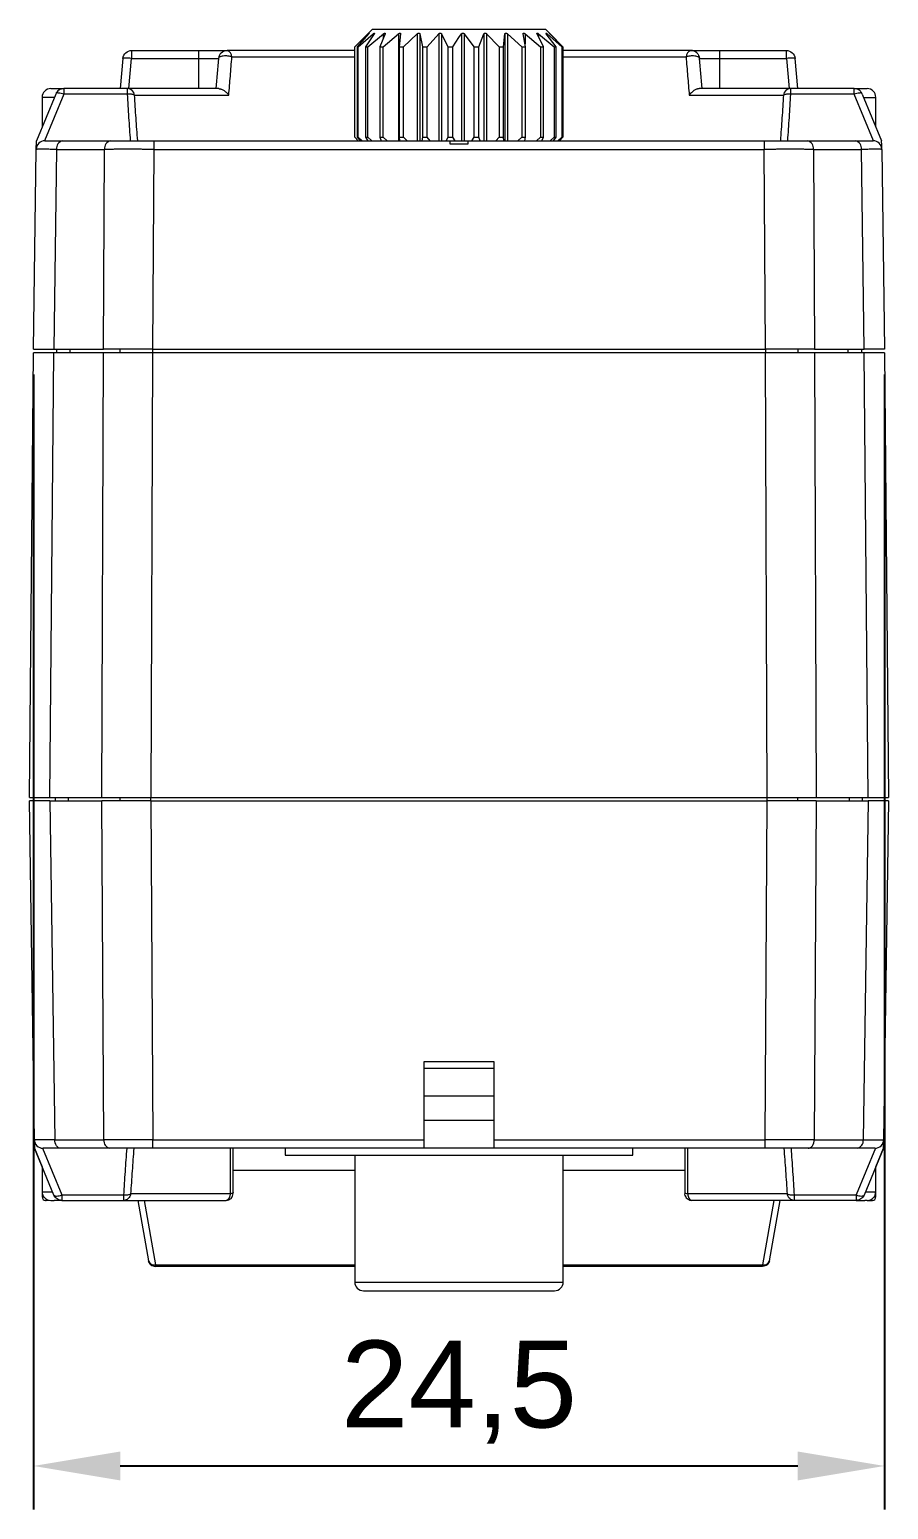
# Model space of a CAD drawing. Header units: millimetres. Extents: x 28 to 240, y 73 to 178.
# Drawn here: x 170.7 to 195.42, y 135.15 to 177.74 of the extents above; entities that cross this region are included whole.
import ezdxf

# ---------------------------------------------------------------- set-up
doc = ezdxf.new("R2010")
doc.units = ezdxf.units.MM
doc.layers.add('ly1', color=140, linetype='Continuous')
doc.styles.get("Standard").update_dxf_attribs({"font": 'arial.ttf'})
doc.dimstyles.new('ISO-25', dxfattribs={"dimtxt": 2.5, "dimasz": 2.5, "dimexe": 1.25, "dimexo": 0.625, "dimtad": 1, "dimtxsty": 'Standard', "dimcen": 2.5, "dimadec": 0, "dimazin": 0, "dimtfac": 1, "dimtmove": 0, "dimatfit": 3, "dimfxl": 1, "dimarcsym": 0})

# ---------------------------------------------------------------- blocks, each defined once
blk = doc.blocks.new('*D6')
at = {"layer": 'Defpoints', "color": 0, "transparency": 16777216}
for p in [(170.808, 168.442), (195.308, 168.442), (195.308, 136.398)]:
    blk.add_point(p, dxfattribs=at)
at = {"layer": 'ly1', "color": 0, "lineweight": -2, "transparency": 16777216}
for p, q in [((170.808, 167.817), (170.808, 135.148)), ((195.308, 167.817), (195.308, 135.148)), ((173.308, 136.398), (192.808, 136.398))]:
    blk.add_line(p, q, dxfattribs=at)
at = {"layer": 'ly1', "color": 0, "transparency": 16777216}
for points in [[(173.308, 136.815), (173.308, 135.981), (170.808, 136.398)], [(192.808, 136.815), (192.808, 135.981), (195.308, 136.398)]]:
    blk.add_solid(points, dxfattribs=at)
at = {"layer": 'ly1', "color": 0, "transparency": 16777216, "insert": (183.058, 138.525), "char_height": 2.5, "attachment_point": 5}
blk.add_mtext('24,5', dxfattribs=at)

msp = doc.modelspace()

# ---------------------------------------------------------------- linework, layer by layer
at = {"color": 7, "linetype": 'Continuous', "lineweight": 15}
for p, q in [((180.558, 177.742), (180.058, 177.242)), ((180.058, 177.242), (180.448, 177.621)), ((180.456, 177.621), (180.122, 177.242)), ((180.155, 177.242), (180.588, 177.621)), ((180.616, 177.621), (180.367, 177.242)), ((180.434, 177.242), (180.883, 177.621)), ((185.558, 177.742), (180.558, 177.742)), ((180.588, 177.578), (180.588, 177.621)), ((180.929, 177.621), (180.782, 177.242)), ((180.877, 177.242), (181.315, 177.621)), ((180.883, 177.503), (180.883, 177.621)), ((181.315, 177.621), (181.315, 174.542)), ((181.377, 177.621), (181.339, 177.242)), ((181.458, 177.242), (181.857, 177.621)), ((181.857, 177.621), (181.857, 174.542)), ((181.929, 177.621), (182.004, 177.242)), ((181.929, 177.621), (181.929, 174.542)), ((182.14, 177.242), (182.474, 177.621)), ((182.474, 177.621), (182.474, 174.542)), ((182.553, 177.621), (182.736, 177.242)), ((182.553, 177.621), (182.553, 174.542)), ((183.058, 177.517), (183.128, 177.621)), ((183.128, 177.621), (183.128, 174.542)), ((183.208, 177.621), (183.488, 177.242)), ((183.208, 177.621), (183.208, 174.542)), ((183.629, 177.242), (183.777, 177.621)), ((183.777, 177.621), (183.777, 174.542)), ((183.854, 177.621), (184.213, 177.242)), ((183.854, 177.621), (183.854, 174.542)), ((184.344, 177.242), (184.381, 177.621)), ((184.381, 177.621), (184.381, 174.542)), ((184.45, 177.621), (184.865, 177.242)), ((184.45, 177.621), (184.45, 174.542)), ((184.977, 177.242), (184.902, 177.621)), ((184.959, 177.621), (185.404, 177.242)), ((184.959, 177.621), (184.959, 177.335)), ((185.491, 177.242), (185.308, 177.621)), ((185.348, 177.621), (185.795, 177.242)), ((185.348, 177.621), (185.348, 177.537)), ((185.7, 177.6), (185.558, 177.742)), ((185.851, 177.242), (185.571, 177.621)), ((185.593, 177.621), (186.015, 177.242)), ((185.593, 177.621), (185.593, 177.591)), ((186.036, 177.242), (185.677, 177.621)), ((185.679, 177.621), (186.048, 177.242)), ((180.058, 174.642), (180.058, 177.242)), ((180.122, 177.242), (180.155, 177.242)), ((180.122, 177.242), (180.122, 174.642)), ((180.155, 174.642), (180.155, 177.242)), ((180.367, 177.242), (180.434, 177.242)), ((180.367, 177.242), (180.367, 174.642)), ((180.434, 174.642), (180.434, 177.242)), ((180.782, 177.242), (180.877, 177.242)), ((180.782, 177.242), (180.782, 174.642)), ((180.877, 174.642), (180.877, 177.242)), ((181.339, 177.242), (181.458, 177.242)), ((181.339, 177.242), (181.339, 174.642)), ((181.458, 174.642), (181.458, 177.242)), ((182.004, 177.242), (182.14, 177.242)), ((182.004, 177.242), (182.004, 174.642)), ((182.14, 174.642), (182.14, 177.242)), ((182.736, 177.242), (182.879, 177.242)), ((182.736, 177.242), (182.736, 174.642)), ((182.879, 177.242), (183.058, 177.517)), ((182.879, 174.642), (182.879, 177.242)), ((183.488, 177.242), (183.629, 177.242)), ((183.488, 177.242), (183.488, 174.642)), ((183.629, 174.642), (183.629, 177.242)), ((184.213, 177.242), (184.344, 177.242)), ((184.213, 177.242), (184.213, 174.642)), ((184.344, 174.642), (184.344, 177.242)), ((184.865, 177.242), (184.977, 177.242)), ((184.865, 177.242), (184.865, 174.642)), ((184.977, 174.642), (184.977, 177.242)), ((185.404, 177.242), (185.491, 177.242)), ((185.404, 177.242), (185.404, 174.642)), ((185.491, 174.642), (185.491, 177.242)), ((185.795, 177.242), (185.851, 177.242)), ((185.795, 177.242), (185.795, 174.642)), ((185.851, 174.642), (185.851, 177.242)), ((186.015, 177.242), (186.036, 177.242)), ((186.015, 177.242), (186.015, 174.642)), ((186.036, 174.642), (186.036, 177.242)), ((186.048, 177.242), (186.048, 174.642)), ((173.385, 176.914), (173.308, 176.042)), ((173.557, 176.042), (173.634, 176.914)), ((173.634, 177.142), (175.558, 177.142)), ((173.634, 176.914), (175.558, 176.914)), ((175.558, 177.142), (175.558, 176.914)), ((175.558, 176.914), (175.558, 176.042)), ((175.558, 176.914), (176.135, 176.914)), ((176.521, 176.956), (180.058, 176.956)), ((186.048, 176.956), (189.595, 176.956)), ((189.902, 177.076), (189.91, 177.069)), ((189.982, 176.914), (190.558, 176.914)), ((190.558, 177.142), (190.558, 176.914)), ((190.558, 177.142), (192.483, 177.142)), ((190.558, 176.914), (190.558, 176.042)), ((190.558, 176.914), (192.483, 176.914)), ((192.483, 176.914), (192.559, 176.042)), ((192.808, 176.042), (192.732, 176.914)), ((171.68, 176.042), (171.68, 175.885)), ((173.515, 176.042), (171.68, 176.042)), ((173.515, 175.885), (173.515, 176.042)), ((192.601, 176.042), (192.601, 175.885)), ((194.436, 176.042), (192.601, 176.042)), ((194.436, 175.885), (194.436, 176.042)), ((171.449, 175.887), (170.892, 174.542)), ((171.058, 175.792), (171.058, 174.943)), ((171.41, 175.792), (171.058, 175.792)), ((171.68, 175.885), (171.124, 174.541)), ((173.515, 175.885), (171.68, 175.885)), ((173.717, 175.856), (176.431, 175.856)), ((189.686, 175.856), (192.399, 175.856)), ((194.436, 175.885), (192.601, 175.885)), ((194.993, 174.541), (194.436, 175.885)), ((194.667, 175.887), (195.225, 174.542)), ((194.707, 175.792), (195.058, 175.792)), ((195.058, 174.943), (195.058, 175.792)), ((180.058, 174.642), (180.158, 174.542)), ((180.16, 174.542), (180.058, 174.642)), ((180.122, 174.642), (180.155, 174.642)), ((180.122, 174.642), (180.21, 174.542)), ((180.268, 174.542), (180.155, 174.642)), ((180.367, 174.642), (180.434, 174.642)), ((180.367, 174.642), (180.432, 174.542)), ((180.552, 174.542), (180.434, 174.642)), ((180.782, 174.642), (180.877, 174.642)), ((180.782, 174.642), (180.82, 174.542)), ((180.992, 174.542), (180.877, 174.642)), ((181.339, 174.642), (181.458, 174.642)), ((181.339, 174.642), (181.349, 174.542)), ((181.563, 174.542), (181.458, 174.642)), ((182.004, 174.642), (181.985, 174.542)), ((182.004, 174.642), (182.14, 174.642)), ((182.227, 174.542), (182.14, 174.642)), ((182.736, 174.642), (182.688, 174.542)), ((182.736, 174.642), (182.879, 174.642)), ((182.944, 174.542), (182.879, 174.642)), ((183.488, 174.642), (183.415, 174.542)), ((183.488, 174.642), (183.629, 174.642)), ((183.668, 174.542), (183.629, 174.642)), ((184.213, 174.642), (184.119, 174.542)), ((184.213, 174.642), (184.344, 174.642)), ((184.353, 174.542), (184.344, 174.642)), ((184.865, 174.642), (184.756, 174.542)), ((184.865, 174.642), (184.977, 174.642)), ((184.958, 174.542), (184.977, 174.642)), ((185.404, 174.642), (185.287, 174.542)), ((185.404, 174.642), (185.491, 174.642)), ((185.443, 174.542), (185.491, 174.642)), ((185.795, 174.642), (185.678, 174.542)), ((185.778, 174.542), (185.851, 174.642)), ((185.795, 174.642), (185.851, 174.642)), ((186.015, 174.642), (185.904, 174.542)), ((185.942, 174.542), (186.036, 174.642)), ((186.048, 174.642), (185.952, 174.542)), ((186.015, 174.642), (186.036, 174.642)), ((170.808, 168.542), (170.889, 174.295)), ((171.474, 174.295), (171.394, 168.542)), ((171.474, 174.295), (172.856, 174.295)), ((171.651, 174.542), (173.033, 174.542)), ((172.823, 168.542), (172.856, 174.295)), ((174.27, 174.295), (174.237, 168.542)), ((174.27, 174.542), (174.27, 174.295)), ((174.27, 174.542), (182.808, 174.542)), ((174.27, 174.295), (191.847, 174.295)), ((182.808, 174.442), (182.808, 174.542)), ((182.808, 174.542), (183.308, 174.542)), ((183.308, 174.442), (182.808, 174.442)), ((183.308, 174.542), (191.847, 174.542)), ((183.308, 174.542), (183.308, 174.442)), ((184.959, 174.548), (184.959, 174.542)), ((191.847, 174.542), (191.847, 174.295)), ((191.88, 168.542), (191.847, 174.295)), ((193.084, 174.542), (194.465, 174.542)), ((193.261, 174.295), (193.294, 168.542)), ((193.261, 174.295), (194.642, 174.295)), ((194.723, 168.542), (194.642, 174.295)), ((195.228, 174.295), (195.308, 168.542)), ((170.697, 155.642), (170.808, 168.442)), ((170.808, 168.542), (171.394, 168.542)), ((171.394, 168.442), (170.808, 168.442)), ((171.282, 155.642), (171.394, 168.442)), ((171.394, 168.542), (172.823, 168.542)), ((172.823, 168.442), (171.394, 168.442)), ((171.475, 168.542), (171.475, 168.442)), ((171.865, 168.442), (171.865, 168.542)), ((172.776, 155.642), (172.823, 168.442)), ((174.237, 168.542), (172.823, 168.542)), ((174.237, 168.442), (172.823, 168.442)), ((173.294, 168.542), (173.294, 168.442)), ((174.237, 168.442), (174.19, 155.642)), ((174.237, 168.542), (191.88, 168.542)), ((174.237, 168.542), (174.237, 168.442)), ((191.88, 168.442), (174.237, 168.442)), ((193.294, 168.542), (191.88, 168.542)), ((191.88, 168.542), (191.88, 168.442)), ((191.926, 155.642), (191.88, 168.442)), ((193.294, 168.442), (191.88, 168.442)), ((192.823, 168.442), (192.823, 168.542)), ((193.294, 168.542), (194.723, 168.542)), ((193.294, 168.442), (193.34, 155.642)), ((194.723, 168.442), (193.294, 168.442)), ((194.251, 168.542), (194.251, 168.442)), ((194.642, 168.542), (194.642, 168.442)), ((195.308, 168.542), (194.723, 168.542)), ((194.834, 155.642), (194.723, 168.442)), ((195.308, 168.442), (194.723, 168.442)), ((195.308, 168.442), (195.42, 155.642)), ((170.697, 155.642), (171.282, 155.642)), ((170.834, 145.788), (170.698, 155.542)), ((171.282, 155.642), (172.776, 155.642)), ((171.284, 155.542), (171.42, 145.788)), ((171.284, 155.542), (172.777, 155.542)), ((171.447, 155.542), (171.447, 155.642)), ((171.813, 155.542), (171.813, 155.642)), ((172.776, 155.642), (174.19, 155.642)), ((172.833, 145.788), (172.777, 155.542)), ((173.307, 155.542), (173.307, 155.642)), ((174.19, 155.642), (191.926, 155.642)), ((174.19, 155.542), (174.19, 155.642)), ((174.191, 155.542), (174.247, 145.788)), ((174.191, 155.542), (191.925, 155.542)), ((191.869, 145.788), (191.925, 155.542)), ((191.926, 155.642), (193.34, 155.642)), ((191.926, 155.542), (191.926, 155.642)), ((192.81, 155.542), (192.81, 155.642)), ((193.34, 155.542), (193.283, 145.788)), ((193.34, 155.642), (194.834, 155.642)), ((193.34, 155.542), (194.833, 155.542)), ((194.304, 155.542), (194.304, 155.642)), ((194.67, 155.542), (194.67, 155.642)), ((194.833, 155.542), (194.696, 145.788)), ((194.834, 155.642), (195.42, 155.642)), ((195.418, 155.542), (195.282, 145.788)), ((182.058, 148.042), (184.058, 148.042)), ((182.058, 145.788), (182.058, 148.042)), ((184.058, 148.042), (184.058, 145.788)), ((184.058, 147.042), (182.058, 147.042)), ((184.058, 146.342), (182.058, 146.342)), ((171.42, 145.788), (172.833, 145.788)), ((174.247, 145.788), (182.058, 145.788)), ((174.247, 145.542), (174.247, 145.788)), ((184.058, 145.788), (191.869, 145.788)), ((191.869, 145.542), (191.869, 145.788)), ((193.283, 145.788), (194.696, 145.788)), ((170.838, 145.542), (171.058, 145.009)), ((171.395, 144.196), (170.838, 145.542)), ((171.07, 145.542), (171.626, 144.199)), ((173.01, 145.542), (171.597, 145.542)), ((182.058, 145.542), (174.247, 145.542)), ((178.058, 145.542), (178.058, 145.341)), ((180.058, 145.345), (180.058, 141.692)), ((184.058, 145.542), (182.058, 145.542)), ((191.869, 145.542), (184.058, 145.542)), ((186.058, 141.692), (186.058, 145.345)), ((188.058, 145.341), (188.058, 145.542)), ((194.52, 145.542), (193.106, 145.542)), ((195.047, 145.542), (194.491, 144.199)), ((195.279, 145.542), (194.722, 144.196)), ((195.058, 145.009), (195.279, 145.542)), ((171.058, 145.009), (171.058, 144.292)), ((180.058, 144.902), (176.558, 144.902)), ((189.558, 144.902), (186.058, 144.902)), ((195.058, 144.292), (195.058, 145.009)), ((171.058, 144.292), (171.058, 144.142)), ((171.058, 144.292), (171.355, 144.292)), ((171.058, 144.142), (171.108, 144.142)), ((171.626, 144.042), (171.406, 144.042)), ((171.626, 144.199), (173.411, 144.199)), ((171.626, 144.042), (173.411, 144.042)), ((176.471, 144.227), (173.613, 144.227)), ((173.816, 144.042), (174.122, 142.307)), ((173.992, 144.042), (174.319, 142.186)), ((189.573, 144.168), (189.558, 144.242)), ((192.503, 144.227), (189.645, 144.227)), ((189.738, 144.051), (189.758, 144.042)), ((192.125, 144.042), (191.798, 142.186)), ((191.995, 142.307), (192.301, 144.042)), ((192.706, 144.199), (194.491, 144.199)), ((194.491, 144.042), (192.706, 144.042)), ((194.491, 144.085), (194.491, 144.042)), ((194.808, 144.042), (194.743, 144.042)), ((194.761, 144.292), (195.058, 144.292)), ((195.008, 144.142), (195.058, 144.142)), ((195.058, 144.142), (195.058, 144.292)), ((174.319, 142.186), (180.058, 142.186)), ((180.058, 142.142), (174.319, 142.142)), ((186.058, 142.186), (191.798, 142.186)), ((191.798, 142.142), (186.058, 142.142)), ((180.058, 141.692), (186.058, 141.692))]:
    msp.add_line(p, q, dxfattribs=at)
at = {"color": 7, "linetype": 'Continuous', "lineweight": 15, "flags": 128}
for points in [[(170.889, 174.295), (170.89, 174.38), (170.891, 174.449), (170.891, 174.5), (170.892, 174.531), (170.892, 174.542)], [(195.228, 174.295), (195.227, 174.38), (195.226, 174.449), (195.225, 174.5), (195.225, 174.531), (195.224, 174.542)], [(176.558, 144.279), (176.557, 144.271), (176.552, 144.264), (176.545, 144.257), (176.535, 144.25), (176.523, 144.243), (176.508, 144.237), (176.491, 144.232), (176.471, 144.227)]]:
    msp.add_lwpolyline(points, dxfattribs=at)
at = {"color": 7, "linetype": 'Continuous', "lineweight": 15}
for centre, radius, start, end in [((176.384, 176.892), 0.25, 132.5, 175), ((176.335, 176.961), 0.187, 358.4597, 74.838), ((189.782, 176.961), 0.187, 105.162, 181.5403), ((189.733, 176.892), 0.25, 47.5, 90), ((171.308, 175.792), 0.25, 90, 180), ((171.512, 175.839), 0.0792, 78.6675, 142.1525), ((171.504, 175.421), 0.496, 69.1682, 87.2805), ((173.5, 175.823), 0.22, 8.8518, 86.1441), ((192.616, 175.823), 0.22, 93.8559, 171.1482), ((194.613, 175.421), 0.496, 92.7195, 110.8318), ((194.605, 175.839), 0.0792, 37.8475, 101.3325), ((194.808, 175.792), 0.25, 0, 90), ((173.591, 175.561), 0.321, 66.7929, 83.2276), ((192.526, 175.561), 0.321, 96.7724, 113.2071), ((192.568, 175.276), 0.609, 86.87, 97.5662), ((171.139, 174.292), 0.25, 90, 179.2), ((171.694, 174.324), 0.222, 101.2652, 187.45), ((173.076, 174.324), 0.222, 101.2647, 187.4505), ((193.041, 174.324), 0.222, 352.5495, 78.7353), ((194.422, 174.324), 0.222, 352.55, 78.7348), ((194.978, 174.292), 0.25, 0.8, 90), ((171.084, 145.792), 0.25, 180.8, 270), ((173.054, 145.759), 0.222, 172.5493, 258.7354), ((194.476, 145.759), 0.222, 281.2645, 7.4509), ((195.032, 145.792), 0.25, 270, 359.2), ((171.308, 144.292), 0.25, 180, 270), ((171.158, 144.142), 0.1, 180, 270), ((171.458, 144.245), 0.0792, 217.8441, 281.3354), ((176.358, 144.242), 0.2, 270, 0), ((194.808, 144.292), 0.25, 270, 0), ((194.958, 144.142), 0.1, 270, 0), ((174.319, 142.342), 0.2, 230, 270), ((191.817, 142.406), 0.221, 265.1055, 300.3341), ((180.308, 141.692), 0.25, 180, 270), ((185.808, 141.692), 0.25, 270, 0)]:
    msp.add_arc(centre, radius, start, end, dxfattribs=at)
for points, knots in [([(180.448, 177.621), (180.451, 177.624), (180.457, 177.63), (180.465, 177.636), (180.47, 177.641), (180.473, 177.642), (180.473, 177.641), (180.47, 177.637), (180.465, 177.63), (180.459, 177.624), (180.456, 177.621)], [0, 0, 0, 0, 0.1394194, 0.2608724, 0.3725061, 0.4847012, 0.6045412, 0.7220039, 0.8503676, 1, 1, 1, 1]), ([(180.588, 177.621), (180.592, 177.624), (180.598, 177.63), (180.608, 177.636), (180.616, 177.641), (180.621, 177.642), (180.625, 177.641), (180.625, 177.637), (180.622, 177.63), (180.618, 177.624), (180.616, 177.621)], [0, 0, 0, 0, 0.139419, 0.260871, 0.372511, 0.4847, 0.604539, 0.722007, 0.850372, 1, 1, 1, 1]), ([(180.883, 177.621), (180.887, 177.624), (180.894, 177.63), (180.905, 177.636), (180.915, 177.641), (180.923, 177.642), (180.929, 177.641), (180.933, 177.637), (180.933, 177.63), (180.931, 177.624), (180.929, 177.621)], [0, 0, 0, 0, 0.13942, 0.260869, 0.372508, 0.484701, 0.604547, 0.721991, 0.850363, 1, 1, 1, 1]), ([(181.315, 177.621), (181.319, 177.624), (181.326, 177.63), (181.338, 177.636), (181.348, 177.641), (181.359, 177.642), (181.367, 177.641), (181.374, 177.637), (181.377, 177.63), (181.377, 177.624), (181.377, 177.621)], [0, 0, 0, 0, 0.139421, 0.260872, 0.372511, 0.484703, 0.604546, 0.722007, 0.850367, 1, 1, 1, 1]), ([(181.857, 177.621), (181.86, 177.624), (181.867, 177.63), (181.878, 177.636), (181.89, 177.641), (181.901, 177.642), (181.912, 177.641), (181.921, 177.637), (181.927, 177.63), (181.928, 177.624), (181.929, 177.621)], [0, 0, 0, 0, 0.139418, 0.260869, 0.372506, 0.484694, 0.60454, 0.721997, 0.850364, 1, 1, 1, 1]), ([(182.474, 177.621), (182.477, 177.624), (182.482, 177.63), (182.493, 177.636), (182.504, 177.641), (182.516, 177.642), (182.528, 177.641), (182.539, 177.637), (182.548, 177.63), (182.551, 177.624), (182.553, 177.621)], [0, 0, 0, 0, 0.139418, 0.26087, 0.372508, 0.484698, 0.604547, 0.722002, 0.850361, 1, 1, 1, 1]), ([(183.128, 177.621), (183.131, 177.625), (183.137, 177.632), (183.15, 177.639), (183.163, 177.642), (183.175, 177.642), (183.188, 177.638), (183.2, 177.631), (183.206, 177.624), (183.208, 177.621)], [0, 0, 0, 0, 0.197268, 0.339199, 0.458476, 0.578085, 0.691202, 0.848057, 1, 1, 1, 1]), ([(183.777, 177.621), (183.779, 177.625), (183.783, 177.632), (183.794, 177.639), (183.805, 177.642), (183.818, 177.642), (183.831, 177.638), (183.844, 177.631), (183.851, 177.624), (183.854, 177.621)], [0, 0, 0, 0, 0.197273, 0.3392, 0.458472, 0.57808, 0.691198, 0.848047, 1, 1, 1, 1]), ([(184.381, 177.621), (184.382, 177.625), (184.384, 177.632), (184.392, 177.639), (184.401, 177.642), (184.412, 177.642), (184.425, 177.638), (184.438, 177.631), (184.446, 177.624), (184.45, 177.621)], [0, 0, 0, 0, 0.1972823, 0.3392111, 0.4584823, 0.5780818, 0.691203, 0.8480525, 1, 1, 1, 1]), ([(184.902, 177.621), (184.902, 177.625), (184.901, 177.632), (184.906, 177.639), (184.913, 177.642), (184.922, 177.642), (184.933, 177.638), (184.946, 177.631), (184.955, 177.624), (184.959, 177.621)], [0, 0, 0, 0, 0.197271, 0.339201, 0.458466, 0.578077, 0.691196, 0.84805, 1, 1, 1, 1]), ([(185.308, 177.621), (185.306, 177.625), (185.303, 177.632), (185.303, 177.639), (185.307, 177.642), (185.314, 177.642), (185.324, 177.638), (185.335, 177.631), (185.344, 177.624), (185.348, 177.621)], [0, 0, 0, 0, 0.197272, 0.339196, 0.458471, 0.578081, 0.691199, 0.848051, 1, 1, 1, 1]), ([(185.571, 177.621), (185.568, 177.625), (185.563, 177.632), (185.56, 177.639), (185.561, 177.642), (185.565, 177.642), (185.572, 177.638), (185.582, 177.631), (185.589, 177.624), (185.593, 177.621)], [0, 0, 0, 0, 0.197268, 0.33919, 0.45848, 0.578083, 0.691205, 0.848055, 1, 1, 1, 1]), ([(185.677, 177.621), (185.673, 177.625), (185.666, 177.632), (185.66, 177.639), (185.657, 177.642), (185.658, 177.642), (185.662, 177.638), (185.669, 177.631), (185.676, 177.624), (185.679, 177.621)], [0, 0, 0, 0, 0.1972685, 0.3392106, 0.4584755, 0.5780912, 0.691205, 0.8480575, 1, 1, 1, 1]), ([(173.385, 176.914), (173.39, 176.975), (173.419, 177.034), (173.51, 177.118), (173.572, 177.142), (173.634, 177.142)], [0, 0, 0, 0, 0.5, 0.5, 1, 1, 1, 1]), ([(173.634, 176.914), (173.569, 176.919), (173.504, 176.922), (173.412, 176.922), (173.385, 176.919), (173.385, 176.914)], [0, 0, 0, 0, 0.5, 0.5, 1, 1, 1, 1]), ([(173.634, 177.142), (173.634, 177.142), (173.634, 177.118), (173.634, 177.034), (173.634, 176.975), (173.634, 176.914)], [0, 0, 0, 0, 0.5, 0.5, 1, 1, 1, 1]), ([(175.558, 177.142), (175.584, 177.142), (175.636, 177.142), (175.713, 177.142), (175.789, 177.142), (175.891, 177.142), (176.015, 177.142), (176.146, 177.142), (176.253, 177.142), (176.328, 177.142), (176.375, 177.142), (176.381, 177.142), (176.384, 177.142)], [0, 0, 0, 0, 0.060245, 0.120003, 0.179811, 0.240207, 0.369961, 0.50013, 0.629884, 0.760052, 0.879925, 1, 1, 1, 1]), ([(176.521, 176.956), (176.491, 176.966), (176.452, 176.975), (176.363, 176.985), (176.314, 176.986), (176.227, 176.976), (176.191, 176.966), (176.145, 176.941), (176.136, 176.927), (176.135, 176.914)], [0, 0, 0, 0, 0.25, 0.25, 0.5, 0.5, 0.75, 0.75, 1, 1, 1, 1]), ([(180.058, 177.142), (179.865, 177.142), (179.297, 177.142), (178.393, 177.142), (177.351, 177.142), (176.707, 177.142), (176.384, 177.142)], [0, 0, 0, 0, 0.147005, 0.431833, 0.71523, 1, 1, 1, 1]), ([(176.431, 175.856), (176.446, 176.038), (176.476, 176.404), (176.506, 176.771), (176.521, 176.956)], [0, 0, 0, 0, 0.49511, 1, 1, 1, 1]), ([(189.733, 177.142), (189.41, 177.142), (188.765, 177.142), (187.723, 177.142), (186.816, 177.142), (186.245, 177.142), (186.048, 177.142)], [0, 0, 0, 0, 0.284121, 0.566813, 0.850876, 1, 1, 1, 1]), ([(189.982, 176.914), (189.981, 176.927), (189.971, 176.941), (189.926, 176.966), (189.89, 176.976), (189.803, 176.986), (189.753, 176.985), (189.664, 176.975), (189.625, 176.966), (189.595, 176.956)], [0, 0, 0, 0, 0.25, 0.25, 0.5, 0.5, 0.75, 0.75, 1, 1, 1, 1]), ([(189.595, 176.956), (189.61, 176.771), (189.641, 176.404), (189.671, 176.038), (189.686, 175.856)], [0, 0, 0, 0, 0.504889, 1, 1, 1, 1]), ([(189.733, 177.142), (189.734, 177.142), (189.735, 177.142), (189.746, 177.142), (189.764, 177.142), (189.8, 177.142), (189.863, 177.142), (189.971, 177.142), (190.102, 177.142), (190.248, 177.142), (190.403, 177.142), (190.506, 177.142), (190.558, 177.142)], [0, 0, 0, 0, 0.060245, 0.120003, 0.179811, 0.240207, 0.369961, 0.50013, 0.629884, 0.760052, 0.879925, 1, 1, 1, 1]), ([(192.483, 176.914), (192.483, 176.975), (192.483, 177.034), (192.483, 177.118), (192.483, 177.142), (192.483, 177.142)], [0, 0, 0, 0, 0.5, 0.5, 1, 1, 1, 1]), ([(192.483, 177.142), (192.545, 177.142), (192.606, 177.118), (192.697, 177.034), (192.727, 176.975), (192.732, 176.914)], [0, 0, 0, 0, 0.5, 0.5, 1, 1, 1, 1]), ([(192.732, 176.914), (192.732, 176.919), (192.704, 176.922), (192.612, 176.922), (192.548, 176.919), (192.483, 176.914)], [0, 0, 0, 0, 0.5, 0.5, 1, 1, 1, 1]), ([(171.308, 176.042), (171.309, 176.042), (171.311, 176.042), (171.323, 176.042), (171.344, 176.042), (171.373, 176.042), (171.426, 176.042), (171.518, 176.042), (171.626, 176.042), (171.68, 176.042)], [0, 0, 0, 0, 0.103815, 0.206842, 0.309658, 0.412844, 0.516974, 0.758361, 1, 1, 1, 1]), ([(171.68, 176.042), (171.666, 176.041), (171.64, 176.04), (171.603, 176.03), (171.57, 176.017), (171.529, 175.993), (171.483, 175.953), (171.46, 175.909), (171.449, 175.887)], [0, 0, 0, 0, 0.140758, 0.270319, 0.389651, 0.500664, 0.750416, 1, 1, 1, 1]), ([(176.143, 176.042), (176.153, 176.041), (176.172, 176.04), (176.205, 176.031), (176.241, 176.017), (176.278, 175.997), (176.317, 175.97), (176.359, 175.935), (176.399, 175.896), (176.422, 175.868), (176.431, 175.856)], [0, 0, 0, 0, 0.097645, 0.204776, 0.321107, 0.445944, 0.556187, 0.708972, 0.881115, 1, 1, 1, 1]), ([(189.973, 176.042), (189.964, 176.041), (189.944, 176.04), (189.91, 176.031), (189.874, 176.016), (189.826, 175.99), (189.757, 175.94), (189.712, 175.887), (189.686, 175.856)], [0, 0, 0, 0, 0.101667, 0.209474, 0.324254, 0.446684, 0.675649, 1, 1, 1, 1]), ([(194.667, 175.887), (194.66, 175.902), (194.646, 175.932), (194.614, 175.97), (194.572, 176.005), (194.512, 176.035), (194.463, 176.039), (194.436, 176.042)], [0, 0, 0, 0, 0.170168, 0.330164, 0.500527, 0.730402, 1, 1, 1, 1]), ([(194.436, 176.042), (194.459, 176.042), (194.504, 176.042), (194.564, 176.042), (194.618, 176.042), (194.666, 176.042), (194.718, 176.042), (194.766, 176.042), (194.802, 176.042), (194.806, 176.042), (194.808, 176.042)], [0, 0, 0, 0, 0.097069, 0.193471, 0.289676, 0.386159, 0.483389, 0.65582, 0.82713, 1, 1, 1, 1]), ([(194.436, 176.042), (194.459, 176.042), (194.504, 176.042), (194.564, 176.042), (194.618, 176.042), (194.666, 176.042), (194.718, 176.042), (194.766, 176.042), (194.802, 176.042), (194.806, 176.042), (194.808, 176.042)], [0, 0, 0, 0, 0.097068, 0.19347, 0.289676, 0.386159, 0.483389, 0.65582, 0.82713, 1, 1, 1, 1]), ([(173.603, 174.542), (173.587, 174.765), (173.556, 175.213), (173.529, 175.66), (173.515, 175.885)], [0, 0, 0, 0, 0.498939, 1, 1, 1, 1]), ([(173.808, 174.542), (173.792, 174.759), (173.76, 175.197), (173.731, 175.635), (173.717, 175.856)], [0, 0, 0, 0, 0.495469, 1, 1, 1, 1]), ([(192.399, 175.856), (192.385, 175.635), (192.357, 175.197), (192.325, 174.759), (192.309, 174.542)], [0, 0, 0, 0, 0.50453, 1, 1, 1, 1]), ([(192.601, 175.885), (192.588, 175.66), (192.561, 175.213), (192.529, 174.765), (192.514, 174.542)], [0, 0, 0, 0, 0.501063, 1, 1, 1, 1]), ([(171.474, 174.295), (171.441, 174.295), (171.375, 174.295), (171.286, 174.295), (171.205, 174.296), (171.132, 174.296), (171.068, 174.296), (171.013, 174.296), (170.968, 174.296), (170.933, 174.296), (170.907, 174.295), (170.892, 174.295), (170.89, 174.295), (170.889, 174.295)], [0, 0, 0, 0, 0.090913, 0.181825, 0.272735, 0.363646, 0.454555, 0.545464, 0.636372, 0.727279, 0.818187, 0.909093, 1, 1, 1, 1]), ([(171.139, 174.542), (171.139, 174.542), (171.141, 174.542), (171.155, 174.542), (171.178, 174.542), (171.21, 174.542), (171.264, 174.542), (171.351, 174.542), (171.484, 174.542), (171.595, 174.542), (171.651, 174.542)], [0, 0, 0, 0, 0.092882, 0.18504, 0.276965, 0.369151, 0.462087, 0.641959, 0.820055, 1, 1, 1, 1]), ([(174.27, 174.295), (174.222, 174.295), (174.127, 174.295), (173.985, 174.295), (173.844, 174.296), (173.706, 174.296), (173.57, 174.296), (173.438, 174.296), (173.311, 174.296), (173.188, 174.296), (173.071, 174.295), (172.959, 174.295), (172.89, 174.295), (172.856, 174.295)], [0, 0, 0, 0, 0.090913, 0.181825, 0.272735, 0.363646, 0.454555, 0.545464, 0.636372, 0.727279, 0.818187, 0.909093, 1, 1, 1, 1]), ([(173.033, 174.542), (173.063, 174.542), (173.124, 174.542), (173.224, 174.542), (173.328, 174.542), (173.438, 174.542), (173.588, 174.542), (173.782, 174.542), (174.023, 174.542), (174.187, 174.542), (174.27, 174.542)], [0, 0, 0, 0, 0.092925, 0.185127, 0.277094, 0.369323, 0.462302, 0.6421, 0.820126, 1, 1, 1, 1]), ([(191.847, 174.542), (191.889, 174.542), (191.974, 174.542), (192.1, 174.542), (192.225, 174.542), (192.348, 174.542), (192.506, 174.542), (192.694, 174.542), (192.903, 174.542), (193.023, 174.542), (193.084, 174.542)], [0, 0, 0, 0, 0.092882, 0.18504, 0.276965, 0.369151, 0.462087, 0.641959, 0.820055, 1, 1, 1, 1]), ([(193.261, 174.295), (193.226, 174.295), (193.158, 174.295), (193.046, 174.295), (192.929, 174.296), (192.806, 174.296), (192.678, 174.296), (192.546, 174.296), (192.411, 174.296), (192.272, 174.296), (192.131, 174.295), (191.989, 174.295), (191.894, 174.295), (191.847, 174.295)], [0, 0, 0, 0, 0.0909128, 0.1818246, 0.2727355, 0.3636456, 0.4545549, 0.5454637, 0.6363718, 0.7272794, 0.8181866, 0.9090934, 1, 1, 1, 1]), ([(194.465, 174.542), (194.495, 174.542), (194.554, 174.542), (194.633, 174.542), (194.705, 174.542), (194.769, 174.542), (194.843, 174.542), (194.915, 174.542), (194.968, 174.542), (194.975, 174.542), (194.978, 174.542)], [0, 0, 0, 0, 0.092925, 0.185127, 0.277094, 0.369323, 0.462302, 0.6421, 0.820126, 1, 1, 1, 1]), ([(195.228, 174.295), (195.227, 174.295), (195.225, 174.295), (195.209, 174.295), (195.184, 174.296), (195.149, 174.296), (195.103, 174.296), (195.049, 174.296), (194.985, 174.296), (194.912, 174.296), (194.83, 174.295), (194.741, 174.295), (194.675, 174.295), (194.642, 174.295)], [0, 0, 0, 0, 0.0909127, 0.1818245, 0.2727354, 0.3636455, 0.4545549, 0.5454636, 0.6363717, 0.7272794, 0.8181866, 0.9090934, 1, 1, 1, 1]), ([(171.284, 155.542), (171.251, 155.542), (171.185, 155.542), (171.096, 155.542), (171.014, 155.542), (170.941, 155.542), (170.877, 155.542), (170.823, 155.542), (170.778, 155.542), (170.742, 155.542), (170.717, 155.542), (170.701, 155.542), (170.699, 155.542), (170.698, 155.542)], [0, 0, 0, 0, 0.09091, 0.181819, 0.272728, 0.363637, 0.454546, 0.545454, 0.636363, 0.727272, 0.818181, 0.90909, 1, 1, 1, 1]), ([(174.191, 155.542), (174.143, 155.542), (174.048, 155.542), (173.906, 155.542), (173.766, 155.542), (173.627, 155.542), (173.492, 155.542), (173.36, 155.542), (173.232, 155.542), (173.109, 155.542), (172.992, 155.542), (172.88, 155.542), (172.811, 155.542), (172.777, 155.542)], [0, 0, 0, 0, 0.09091, 0.181819, 0.272728, 0.363637, 0.454546, 0.545454, 0.636363, 0.727272, 0.818181, 0.90909, 1, 1, 1, 1]), ([(193.34, 155.542), (193.305, 155.542), (193.237, 155.542), (193.125, 155.542), (193.008, 155.542), (192.885, 155.542), (192.757, 155.542), (192.625, 155.542), (192.489, 155.542), (192.351, 155.542), (192.21, 155.542), (192.068, 155.542), (191.973, 155.542), (191.925, 155.542)], [0, 0, 0, 0, 0.09091, 0.181819, 0.272728, 0.363637, 0.454546, 0.545454, 0.636363, 0.727272, 0.818181, 0.90909, 1, 1, 1, 1]), ([(195.418, 155.542), (195.417, 155.542), (195.415, 155.542), (195.399, 155.542), (195.374, 155.542), (195.339, 155.542), (195.294, 155.542), (195.239, 155.542), (195.175, 155.542), (195.102, 155.542), (195.021, 155.542), (194.931, 155.542), (194.866, 155.542), (194.833, 155.542)], [0, 0, 0, 0, 0.09091, 0.181819, 0.272728, 0.363637, 0.454546, 0.545454, 0.636363, 0.727272, 0.818181, 0.90909, 1, 1, 1, 1]), ([(184.058, 147.842), (184.044, 147.842), (183.886, 147.842), (183.547, 147.842), (183.058, 147.842), (182.57, 147.842), (182.231, 147.842), (182.073, 147.842), (182.058, 147.842)], [0, 0, 0, 0, 0.023846, 0.261923, 0.5, 0.738077, 0.976154, 1, 1, 1, 1]), ([(171.42, 145.788), (171.235, 145.788), (171.087, 145.788), (170.887, 145.788), (170.834, 145.788), (170.834, 145.788)], [0, 0, 0, 0, 0.5, 0.5, 1, 1, 1, 1]), ([(170.834, 145.788), (170.835, 145.766), (170.835, 145.721), (170.836, 145.662), (170.837, 145.615), (170.839, 145.577), (170.839, 145.548), (170.838, 145.544), (170.838, 145.542)], [0, 0, 0, 0, 0.209891, 0.414403, 0.587707, 0.70965, 0.861393, 1, 1, 1, 1]), ([(171.597, 145.542), (171.556, 145.542), (171.507, 145.566), (171.438, 145.662), (171.421, 145.73), (171.42, 145.788)], [0, 0, 0, 0, 0.5, 0.5, 1, 1, 1, 1]), ([(174.247, 145.788), (173.986, 145.788), (173.724, 145.788), (173.24, 145.788), (173.018, 145.788), (172.833, 145.788)], [0, 0, 0, 0, 0.5, 0.5, 1, 1, 1, 1]), ([(182.058, 145.542), (182.058, 145.542), (182.058, 145.568), (182.058, 145.659), (182.058, 145.723), (182.058, 145.788)], [0, 0, 0, 0, 0.5, 0.5, 1, 1, 1, 1]), ([(184.058, 145.788), (184.058, 145.723), (184.058, 145.659), (184.058, 145.568), (184.058, 145.542), (184.058, 145.542)], [0, 0, 0, 0, 0.5, 0.5, 1, 1, 1, 1]), ([(193.283, 145.788), (193.098, 145.788), (192.876, 145.788), (192.393, 145.788), (192.131, 145.788), (191.869, 145.788)], [0, 0, 0, 0, 0.5, 0.5, 1, 1, 1, 1]), ([(193.106, 145.542), (193.148, 145.542), (193.196, 145.566), (193.265, 145.662), (193.283, 145.73), (193.283, 145.788)], [0, 0, 0, 0, 0.5, 0.5, 1, 1, 1, 1]), ([(194.696, 145.788), (194.729, 145.788), (194.795, 145.788), (194.884, 145.788), (194.966, 145.788), (195.039, 145.788), (195.103, 145.788), (195.158, 145.788), (195.203, 145.788), (195.238, 145.788), (195.263, 145.788), (195.279, 145.788), (195.281, 145.788), (195.282, 145.788)], [0, 0, 0, 0, 0.090913, 0.181825, 0.272735, 0.363646, 0.454555, 0.545464, 0.636372, 0.727279, 0.818187, 0.909093, 1, 1, 1, 1]), ([(195.279, 145.542), (195.279, 145.542), (195.278, 145.544), (195.277, 145.557), (195.277, 145.578), (195.279, 145.61), (195.281, 145.656), (195.281, 145.716), (195.282, 145.764), (195.282, 145.788)], [0, 0, 0, 0, 0.088195, 0.179554, 0.277317, 0.392991, 0.557249, 0.776162, 1, 1, 1, 1]), ([(171.597, 145.542), (171.567, 145.542), (171.509, 145.542), (171.43, 145.542), (171.357, 145.542), (171.293, 145.542), (171.219, 145.542), (171.148, 145.542), (171.094, 145.542), (171.088, 145.542), (171.084, 145.542)], [0, 0, 0, 0, 0.092935, 0.185145, 0.277121, 0.369358, 0.462347, 0.64213, 0.820141, 1, 1, 1, 1]), ([(174.247, 145.542), (174.205, 145.542), (174.12, 145.542), (173.994, 145.542), (173.869, 145.542), (173.747, 145.542), (173.588, 145.542), (173.4, 145.542), (173.191, 145.542), (173.071, 145.542), (173.01, 145.542)], [0, 0, 0, 0, 0.092891, 0.185058, 0.276992, 0.369187, 0.462132, 0.641989, 0.82007, 1, 1, 1, 1]), ([(173.411, 144.199), (173.425, 144.423), (173.452, 144.871), (173.485, 145.319), (173.501, 145.542)], [0, 0, 0, 0, 0.5011888, 1, 1, 1, 1]), ([(173.613, 144.227), (173.628, 144.448), (173.657, 144.887), (173.69, 145.325), (173.706, 145.542)], [0, 0, 0, 0, 0.504575, 1, 1, 1, 1]), ([(176.475, 145.542), (176.474, 145.325), (176.473, 144.887), (176.472, 144.449), (176.471, 144.227)], [0, 0, 0, 0, 0.494712, 1, 1, 1, 1]), ([(178.058, 145.342), (178.058, 145.342), (178.188, 145.342), (178.689, 145.342), (179.06, 145.342), (179.986, 145.342), (180.54, 145.342), (181.75, 145.342), (182.404, 145.342), (183.058, 145.342)], [0, 0, 0, 0, 0.25, 0.25, 0.5, 0.5, 0.75, 0.75, 1, 1, 1, 1]), ([(183.058, 145.342), (183.713, 145.342), (184.367, 145.342), (185.576, 145.342), (186.131, 145.342), (187.057, 145.342), (187.427, 145.342), (187.928, 145.342), (188.058, 145.342), (188.058, 145.342)], [0, 0, 0, 0, 0.25, 0.25, 0.5, 0.5, 0.75, 0.75, 1, 1, 1, 1]), ([(189.645, 144.227), (189.645, 144.449), (189.643, 144.887), (189.642, 145.325), (189.642, 145.542)], [0, 0, 0, 0, 0.505289, 1, 1, 1, 1]), ([(193.106, 145.542), (193.076, 145.542), (193.015, 145.542), (192.915, 145.542), (192.811, 145.542), (192.701, 145.542), (192.551, 145.542), (192.357, 145.542), (192.116, 145.542), (191.952, 145.542), (191.869, 145.542)], [0, 0, 0, 0, 0.092935, 0.185145, 0.277121, 0.369358, 0.462347, 0.64213, 0.820141, 1, 1, 1, 1]), ([(192.411, 145.542), (192.427, 145.325), (192.46, 144.887), (192.489, 144.448), (192.503, 144.227)], [0, 0, 0, 0, 0.495595, 1, 1, 1, 1]), ([(192.616, 145.542), (192.632, 145.318), (192.664, 144.871), (192.692, 144.423), (192.706, 144.199)], [0, 0, 0, 0, 0.499008, 1, 1, 1, 1]), ([(195.032, 145.542), (195.031, 145.542), (195.03, 145.542), (195.015, 145.542), (194.993, 145.542), (194.961, 145.542), (194.907, 145.542), (194.82, 145.542), (194.687, 145.542), (194.576, 145.542), (194.52, 145.542)], [0, 0, 0, 0, 0.092891, 0.185058, 0.276992, 0.369187, 0.462132, 0.641989, 0.82007, 1, 1, 1, 1]), ([(171.257, 144.042), (171.212, 144.042), (171.148, 144.042), (171.171, 144.042), (171.178, 144.042)], [0, 0, 0, 0, 0.700513, 1, 1, 1, 1]), ([(171.308, 144.042), (171.312, 144.042), (171.315, 144.042), (171.402, 144.042), (171.406, 144.042)], [0, 0, 0, 0, 0.956051, 1, 1, 1, 1]), ([(171.626, 144.042), (171.577, 144.042), (171.528, 144.057), (171.446, 144.111), (171.414, 144.151), (171.395, 144.196)], [0, 0, 0, 0, 0.5, 0.5, 1, 1, 1, 1]), ([(171.626, 144.199), (171.626, 144.153), (171.626, 144.113), (171.626, 144.057), (171.626, 144.042), (171.626, 144.042)], [0, 0, 0, 0, 0.5, 0.5, 1, 1, 1, 1]), ([(173.613, 144.227), (173.602, 144.174), (173.575, 144.127), (173.502, 144.06), (173.457, 144.042), (173.411, 144.042)], [0, 0, 0, 0, 0.5, 0.5, 1, 1, 1, 1]), ([(173.411, 144.042), (173.411, 144.042), (173.411, 144.057), (173.411, 144.113), (173.411, 144.153), (173.411, 144.199)], [0, 0, 0, 0, 0.5, 0.5, 1, 1, 1, 1]), ([(176.471, 144.227), (176.469, 144.214), (176.465, 144.186), (176.454, 144.147), (176.436, 144.101), (176.404, 144.054), (176.375, 144.046), (176.358, 144.042)], [0, 0, 0, 0, 0.128901, 0.266841, 0.413698, 0.677561, 1, 1, 1, 1]), ([(189.558, 144.279), (189.558, 144.269), (189.566, 144.259), (189.597, 144.24), (189.619, 144.233), (189.645, 144.227)], [0, 0, 0, 0, 0.5, 0.5, 1, 1, 1, 1]), ([(189.572, 144.169), (189.581, 144.151), (189.599, 144.115), (189.646, 144.076), (189.702, 144.051), (189.74, 144.046), (189.758, 144.044)], [0, 0, 0, 0, 0.261856, 0.52142, 0.767473, 1, 1, 1, 1]), ([(189.645, 144.227), (189.648, 144.207), (189.656, 144.163), (189.678, 144.104), (189.707, 144.06), (189.729, 144.053), (189.738, 144.051)], [0, 0, 0, 0, 0.2263247, 0.4951641, 0.80661, 1, 1, 1, 1]), ([(192.706, 144.042), (192.65, 144.042), (192.537, 144.042), (192.36, 144.042), (192.177, 144.042), (191.987, 144.042), (191.79, 144.042), (191.588, 144.042), (191.326, 144.042), (191.001, 144.042), (190.604, 144.042), (190.191, 144.042), (189.903, 144.042), (189.758, 144.042)], [0, 0, 0, 0, 0.071543, 0.142964, 0.214313, 0.285641, 0.357, 0.428441, 0.500015, 0.625125, 0.749975, 0.874842, 1, 1, 1, 1]), ([(192.503, 144.227), (192.525, 144.217), (192.556, 144.208), (192.628, 144.198), (192.668, 144.197), (192.706, 144.199)], [0, 0, 0, 0, 0.5, 0.5, 1, 1, 1, 1]), ([(192.706, 144.199), (192.706, 144.153), (192.706, 144.113), (192.706, 144.057), (192.706, 144.042), (192.706, 144.042)], [0, 0, 0, 0, 0.5, 0.5, 1, 1, 1, 1]), ([(194.491, 144.199), (194.546, 144.179), (194.601, 144.168), (194.685, 144.167), (194.714, 144.177), (194.722, 144.196)], [0, 0, 0, 0, 0.5, 0.5, 1, 1, 1, 1]), ([(194.722, 144.196), (194.703, 144.151), (194.67, 144.111), (194.589, 144.057), (194.54, 144.042), (194.491, 144.042)], [0, 0, 0, 0, 0.5, 0.5, 1, 1, 1, 1]), ([(194.491, 144.042), (194.588, 144.042), (194.71, 144.042), (194.737, 144.042), (194.743, 144.042)], [0, 0, 0, 0, 0.7937853, 1, 1, 1, 1]), ([(194.808, 144.042), (194.881, 144.042), (194.973, 144.042), (194.945, 144.042), (194.939, 144.042)], [0, 0, 0, 0, 0.784283, 1, 1, 1, 1]), ([(174.122, 142.307), (174.128, 142.27), (174.152, 142.237), (174.224, 142.193), (174.271, 142.182), (174.319, 142.186)], [0, 0, 0, 0, 0.5, 0.5, 1, 1, 1, 1]), ([(191.995, 142.307), (191.987, 142.261), (191.962, 142.218), (191.891, 142.159), (191.844, 142.142), (191.798, 142.142)], [0, 0, 0, 0, 0.5, 0.5, 1, 1, 1, 1]), ([(174.146, 142.241), (174.15, 142.235), (174.154, 142.226), (174.166, 142.217), (174.168, 142.215)], [0, 0, 0, 0, 0.809657, 1, 1, 1, 1]), ([(191.944, 142.21), (191.947, 142.212), (191.958, 142.222), (191.964, 142.231), (191.969, 142.238)], [0, 0, 0, 0, 0.235613, 1, 1, 1, 1]), ([(180.308, 141.442), (180.309, 141.442), (180.314, 141.442), (180.447, 141.442), (180.722, 141.442), (180.884, 141.442), (181.071, 141.442), (181.348, 141.442), (181.742, 141.442), (182.271, 141.442), (182.739, 141.442), (183.081, 141.442), (183.271, 141.442), (183.365, 141.442), (183.402, 141.442)], [0, 0, 0, 0, 0.024687, 0.26741, 0.328331, 0.38924, 0.450118, 0.511774, 0.633785, 0.755795, 0.877712, 0.938491, 0.97626, 1, 1, 1, 1]), ([(183.402, 141.442), (184.064, 141.442), (184.674, 141.442), (185.559, 141.442), (185.805, 141.442), (185.808, 141.442)], [0, 0, 0, 0, 0.5, 0.5, 1, 1, 1, 1])]:
    msp.add_open_spline(points, degree=3, knots=knots, dxfattribs=at)
for points in [[(176.135, 176.914), (176.109, 176.623), (176.084, 176.332), (176.058, 176.042)], [(176.215, 177.076), (176.26, 177.118), (176.322, 177.142), (176.384, 177.142)], [(189.902, 177.076), (189.947, 177.034), (189.977, 176.975), (189.982, 176.914)], [(190.058, 176.042), (190.033, 176.332), (190.007, 176.623), (189.982, 176.914)], [(176.143, 176.042), (175.113, 176.042), (174.224, 176.042), (173.515, 176.042)], [(192.601, 176.042), (191.893, 176.042), (191.004, 176.042), (189.973, 176.042)], [(173.629, 175.88), (173.593, 175.885), (173.553, 175.887), (173.515, 175.885)], [(176.558, 144.279), (176.558, 144.7), (176.558, 145.121), (176.558, 145.542)], [(189.558, 145.542), (189.558, 145.121), (189.558, 144.7), (189.558, 144.279)], [(171.473, 144.167), (171.515, 144.168), (171.57, 144.179), (171.626, 144.199)], [(173.411, 144.199), (173.449, 144.197), (173.489, 144.198), (173.525, 144.203)], [(173.411, 144.042), (174.188, 144.042), (175.194, 144.042), (176.358, 144.042)], [(173.525, 144.203), (173.56, 144.208), (173.591, 144.217), (173.613, 144.227)], [(192.578, 144.093), (192.542, 144.127), (192.515, 144.174), (192.503, 144.227)], [(192.706, 144.042), (192.66, 144.042), (192.614, 144.06), (192.578, 144.093)], [(194.491, 144.199), (194.491, 144.153), (194.491, 144.113), (194.491, 144.085)], [(174.19, 142.189), (174.155, 142.218), (174.13, 142.261), (174.122, 142.307)], [(191.928, 142.215), (191.964, 142.237), (191.988, 142.27), (191.995, 142.307)], [(174.319, 142.186), (174.319, 142.157), (174.319, 142.142), (174.319, 142.142)], [(191.798, 142.142), (191.798, 142.142), (191.798, 142.157), (191.798, 142.186)]]:
    msp.add_open_spline(points, degree=3, dxfattribs=at)

# ---------------------------------------------------------------- dimensions: what is measured, and where the dimension line sits
at = {"layer": 'ly1'}
dim = msp.add_linear_dim(base=(195.308, 136.398), p1=(170.808, 168.442), p2=(195.308, 168.442), dimstyle='ISO-25', dxfattribs=at)
dim.commit()
dim.dimension.update_dxf_attribs({"geometry": '*D6', "text_midpoint": (183.058, 138.525)})

doc.saveas('drawing.dxf')
